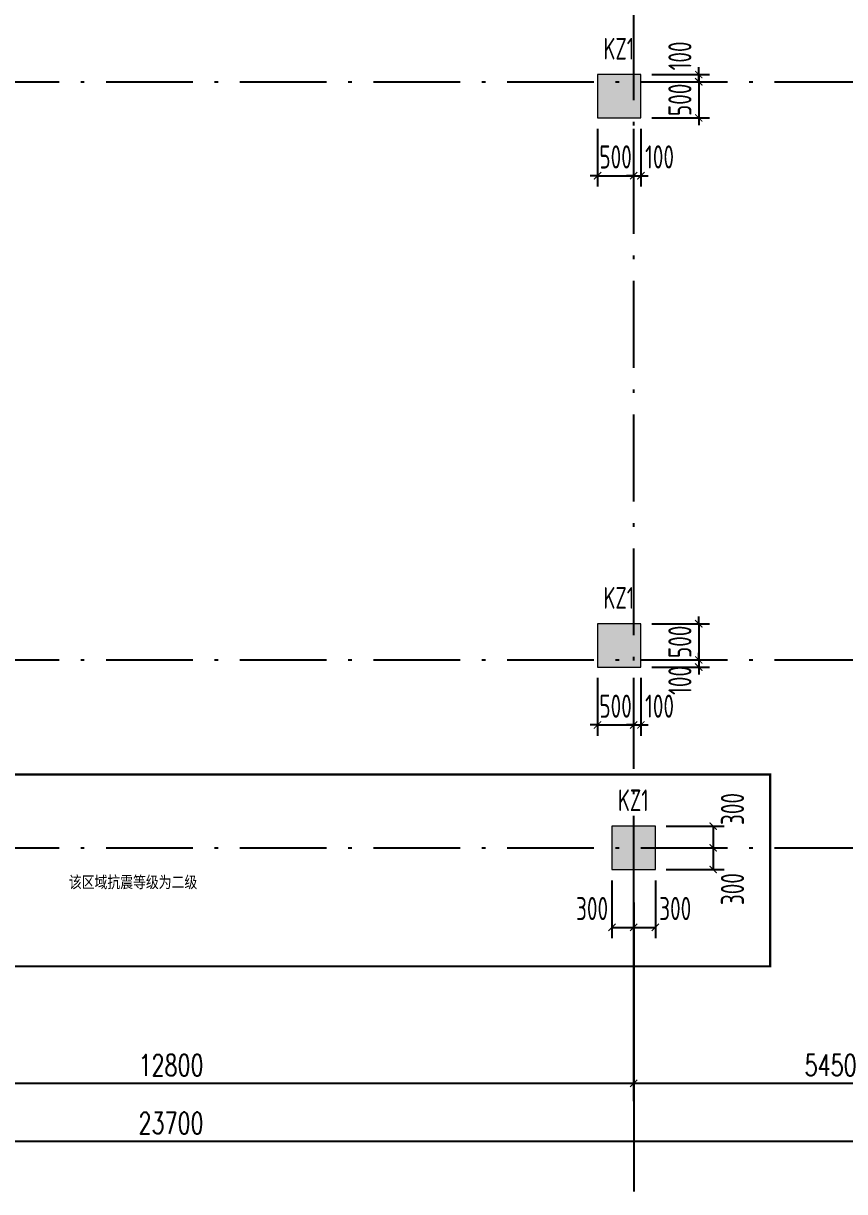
# Model space of a CAD drawing. Extents: x 169490 to 7584583, y -2399407 to 1374371.
# Drawn here: x 3688965 to 3700327, y 675597 to 691761 of the extents above; entities that cross this region are included whole.
import ezdxf

# ---------------------------------------------------------------- set-up
doc = ezdxf.new("R2010")
doc.units = 0
doc.header["$LTSCALE"] = 100
doc.linetypes.add('D3轴线点划线', pattern=[18.5, 12, -3, 0.5, -3])
doc.linetypes.add('DASH', pattern=[0.35, 0.25, -0.1])
doc.layers.get('0').update_dxf_attribs({"linetype": 'CONTINUOUS'})
doc.layers.get('DEFPOINTS').update_dxf_attribs({"linetype": 'CONTINUOUS'})
for name, color, linetype in [('AXIS', 3, 'CONTINUOUS'), ('C-AXIS(轴号)', 3, 'CONTINUOUS'), ('C-DOTE', 8, 'D3轴线点划线'), ('S-COLU-DIM', 151, 'CONTINUOUS'), ('S-COLU-HATCH', 251, 'CONTINUOUS'), ('S-COLU-TEXT', 7, 'CONTINUOUS'), ('后浇带', 2, 'CONTINUOUS')]:
    doc.layers.add(name, color=color, linetype=linetype)
doc.layers.add('S-COLU-LINE1', color=6, linetype='CONTINUOUS', lineweight=18)
doc.styles.add('_TCH_DIM_T3', font='SIMPLEX.shx', dxfattribs={"width": 0.705882, "bigfont": 'GBCBIG.shx'})
doc.styles.add('TSSD_Dimension', font='Tssdeng.shx', dxfattribs={"width": 0.7, "bigfont": 'tssdchn.shx'})
doc.styles.add('黑体', font='simhei.ttf', dxfattribs={"width": 0.7})
doc.dimstyles.new('_TCH_ARCH&&100', dxfattribs={"dimtxt": 297.5, "dimasz": 100, "dimexe": 250, "dimexo": 300, "dimgap": 100, "dimtad": 1, "dimdec": 0, "dimzin": 0, "dimdsep": 46, "dimtxsty": '_TCH_DIM_T3', "dimblk": 'ARCHTICK', "dimcen": 0.09, "dimclrt": 7, "dimazin": 2, "dimtfac": 1, "dimtdec": 0, "dimtix": 1, "dimtmove": 2, "dimatfit": 3, "dimfxl": 1, "dimtolj": 1, "dimtzin": 0, "dimarcsym": 0})
doc.dimstyles.new('TSSD_100_100$0', dxfattribs={"dimtxt": 320, "dimasz": 100, "dimexe": 150, "dimexo": 150, "dimgap": 100, "dimtad": 1, "dimdec": 0, "dimzin": 0, "dimdsep": 46, "dimtxsty": 'TSSD_Dimension', "dimblk": 'ARCHTICK', "dimcen": 0, "dimclrt": 7, "dimadec": 1, "dimazin": 0, "dimtfac": 1, "dimtdec": 0, "dimtix": 1, "dimtmove": 2, "dimatfit": 3, "dimldrblk": '_TSDBK', "dimfxl": 1, "dimtolj": 1, "dimtzin": 0, "dimarcsym": 0})

# ---------------------------------------------------------------- blocks, each defined once
blk = doc.blocks.new('_ARCHTICK')
at = {"const_width": 0.15}
blk.add_lwpolyline([(-0.5, -0.5), (0.5, 0.5)], dxfattribs=at)
blk = doc.blocks.new('*D1268')
at = {"layer": 'DEFPOINTS', "color": 0, "ltscale": 10, "transparency": 16777216}
for p in [(3697108, 680054), (3697408, 680054), (3697408, 679254)]:
    blk.add_point(p, dxfattribs=at)
at = {"layer": 'S-COLU-DIM', "color": 0, "lineweight": -2, "ltscale": 10, "transparency": 16777216}
for p, q in [((3697108, 679904), (3697108, 679104)), ((3697408, 679904), (3697408, 679104)), ((3697108, 679254), (3697408, 679254))]:
    blk.add_line(p, q, dxfattribs=at)
at = {"layer": 'S-COLU-DIM', "color": 0, "lineweight": -2, "ltscale": 10, "transparency": 16777216, "xscale": 100, "yscale": 100, "zscale": 100, "rotation": 180}
blk.add_blockref('_ARCHTICK', (3697108, 679254), dxfattribs=at)
at = {"layer": 'S-COLU-DIM', "color": 0, "lineweight": -2, "ltscale": 10, "transparency": 16777216, "xscale": 100, "yscale": 100, "zscale": 100}
blk.add_blockref('_ARCHTICK', (3697408, 679254), dxfattribs=at)
at = {"layer": 'S-COLU-DIM', "color": 7, "ltscale": 10, "transparency": 16777216, "insert": (3696833, 679514), "char_height": 320, "attachment_point": 5, "style": 'TSSD_Dimension'}
blk.add_mtext('\\A1;300', dxfattribs=at)
blk = doc.blocks.new('_TSDBK')
blk.add_line((-1, 0), (0, 0))
at = {"const_width": 0.5}
blk.add_lwpolyline([(-0.7, -0.7), (0.7, 0.7)], dxfattribs=at)
blk = doc.blocks.new('*D1269')
at = {"layer": 'DEFPOINTS', "color": 0, "ltscale": 10, "transparency": 16777216}
for p in [(3697408, 680054), (3697708, 680054), (3697708, 679254)]:
    blk.add_point(p, dxfattribs=at)
at = {"layer": 'S-COLU-DIM', "color": 0, "lineweight": -2, "ltscale": 10, "transparency": 16777216}
for p, q in [((3697408, 679904), (3697408, 679104)), ((3697708, 679904), (3697708, 679104)), ((3697408, 679254), (3697708, 679254))]:
    blk.add_line(p, q, dxfattribs=at)
at = {"layer": 'S-COLU-DIM', "color": 0, "lineweight": -2, "ltscale": 10, "transparency": 16777216, "xscale": 100, "yscale": 100, "zscale": 100, "rotation": 180}
blk.add_blockref('_ARCHTICK', (3697408, 679254), dxfattribs=at)
at = {"layer": 'S-COLU-DIM', "color": 0, "lineweight": -2, "ltscale": 10, "transparency": 16777216, "xscale": 100, "yscale": 100, "zscale": 100}
blk.add_blockref('_ARCHTICK', (3697708, 679254), dxfattribs=at)
at = {"layer": 'S-COLU-DIM', "color": 7, "ltscale": 10, "transparency": 16777216, "insert": (3697983, 679514), "char_height": 320, "attachment_point": 5, "style": 'TSSD_Dimension'}
blk.add_mtext('\\A1;300', dxfattribs=at)
blk = doc.blocks.new('*D1270')
at = {"layer": 'DEFPOINTS', "color": 0, "ltscale": 10, "transparency": 16777216}
for p in [(3697708, 680654), (3697708, 680354), (3698508, 680354)]:
    blk.add_point(p, dxfattribs=at)
at = {"layer": 'S-COLU-DIM', "color": 0, "lineweight": -2, "ltscale": 10, "transparency": 16777216}
for p, q in [((3697858, 680654), (3698658, 680654)), ((3698508, 680654), (3698508, 680354)), ((3697858, 680354), (3698658, 680354))]:
    blk.add_line(p, q, dxfattribs=at)
at = {"layer": 'S-COLU-DIM', "color": 0, "lineweight": -2, "ltscale": 10, "transparency": 16777216, "xscale": 100, "yscale": 100, "zscale": 100}
for p, rotation in [((3698508, 680654), 90), ((3698508, 680354), 270)]:
    blk.add_blockref('_ARCHTICK', p, dxfattribs=dict(at, rotation=rotation))
at = {"layer": 'S-COLU-DIM', "color": 7, "ltscale": 10, "transparency": 16777216, "insert": (3698775, 680891), "char_height": 320, "attachment_point": 5, "rotation": 90, "style": 'TSSD_Dimension'}
blk.add_mtext('\\A1;300', dxfattribs=at)
blk = doc.blocks.new('*D1271')
at = {"layer": 'DEFPOINTS', "color": 0, "ltscale": 10, "transparency": 16777216}
for p in [(3697708, 680354), (3697708, 680054), (3698508, 680054)]:
    blk.add_point(p, dxfattribs=at)
at = {"layer": 'S-COLU-DIM', "color": 0, "lineweight": -2, "ltscale": 10, "transparency": 16777216}
for p, q in [((3697858, 680354), (3698658, 680354)), ((3698508, 680354), (3698508, 680054)), ((3697858, 680054), (3698658, 680054))]:
    blk.add_line(p, q, dxfattribs=at)
at = {"layer": 'S-COLU-DIM', "color": 0, "lineweight": -2, "ltscale": 10, "transparency": 16777216, "xscale": 100, "yscale": 100, "zscale": 100}
for p, rotation in [((3698508, 680354), 90), ((3698508, 680054), 270)]:
    blk.add_blockref('_ARCHTICK', p, dxfattribs=dict(at, rotation=rotation))
at = {"layer": 'S-COLU-DIM', "color": 7, "ltscale": 10, "transparency": 16777216, "insert": (3698775, 679783), "char_height": 320, "attachment_point": 5, "rotation": 90, "style": 'TSSD_Dimension'}
blk.add_mtext('\\A1;300', dxfattribs=at)
blk = doc.blocks.new('*D1272')
at = {"layer": 'DEFPOINTS', "color": 0, "ltscale": 10, "transparency": 16777216}
for p in [(3696908, 682854), (3697408, 682854), (3697408, 682054)]:
    blk.add_point(p, dxfattribs=at)
at = {"layer": 'S-COLU-DIM', "color": 0, "lineweight": -2, "ltscale": 10, "transparency": 16777216}
for p, q in [((3696908, 682704), (3696908, 681904)), ((3697408, 682704), (3697408, 681904)), ((3696908, 682054), (3696808, 682054)), ((3696908, 682054), (3697408, 682054)), ((3697408, 682054), (3697508, 682054))]:
    blk.add_line(p, q, dxfattribs=at)
at = {"layer": 'S-COLU-DIM', "color": 0, "lineweight": -2, "ltscale": 10, "transparency": 16777216, "xscale": 100, "yscale": 100, "zscale": 100}
blk.add_blockref('_ARCHTICK', (3696908, 682054), dxfattribs=at)
at = {"layer": 'S-COLU-DIM', "color": 0, "lineweight": -2, "ltscale": 10, "transparency": 16777216, "xscale": 100, "yscale": 100, "zscale": 100, "rotation": 180}
blk.add_blockref('_ARCHTICK', (3697408, 682054), dxfattribs=at)
at = {"layer": 'S-COLU-DIM', "color": 7, "ltscale": 10, "transparency": 16777216, "insert": (3697158, 682314), "char_height": 320, "attachment_point": 5, "style": 'TSSD_Dimension'}
blk.add_mtext('\\A1;500', dxfattribs=at)
blk = doc.blocks.new('*D1273')
at = {"layer": 'DEFPOINTS', "color": 0, "ltscale": 10, "transparency": 16777216}
for p in [(3697408, 682854), (3697508, 682854), (3697508, 682054)]:
    blk.add_point(p, dxfattribs=at)
at = {"layer": 'S-COLU-DIM', "color": 0, "lineweight": -2, "ltscale": 10, "transparency": 16777216}
for p, q in [((3697408, 682704), (3697408, 681904)), ((3697508, 682704), (3697508, 681904)), ((3697408, 682054), (3697308, 682054)), ((3697408, 682054), (3697508, 682054)), ((3697508, 682054), (3697608, 682054))]:
    blk.add_line(p, q, dxfattribs=at)
at = {"layer": 'S-COLU-DIM', "color": 0, "lineweight": -2, "ltscale": 10, "transparency": 16777216, "xscale": 100, "yscale": 100, "zscale": 100}
blk.add_blockref('_ARCHTICK', (3697408, 682054), dxfattribs=at)
at = {"layer": 'S-COLU-DIM', "color": 0, "lineweight": -2, "ltscale": 10, "transparency": 16777216, "xscale": 100, "yscale": 100, "zscale": 100, "rotation": 180}
blk.add_blockref('_ARCHTICK', (3697508, 682054), dxfattribs=at)
at = {"layer": 'S-COLU-DIM', "color": 7, "ltscale": 10, "transparency": 16777216, "insert": (3697766, 682314), "char_height": 320, "attachment_point": 5, "style": 'TSSD_Dimension'}
blk.add_mtext('\\A1;100', dxfattribs=at)
blk = doc.blocks.new('*D1274')
at = {"layer": 'DEFPOINTS', "color": 0, "ltscale": 10, "transparency": 16777216}
for p in [(3697508, 683454), (3697508, 682954), (3698308, 682954)]:
    blk.add_point(p, dxfattribs=at)
at = {"layer": 'S-COLU-DIM', "color": 0, "lineweight": -2, "ltscale": 10, "transparency": 16777216}
for p, q in [((3697658, 683454), (3698458, 683454)), ((3698308, 683454), (3698308, 683554)), ((3698308, 683454), (3698308, 682954)), ((3697658, 682954), (3698458, 682954)), ((3698308, 682954), (3698308, 682854))]:
    blk.add_line(p, q, dxfattribs=at)
at = {"layer": 'S-COLU-DIM', "color": 0, "lineweight": -2, "ltscale": 10, "transparency": 16777216, "xscale": 100, "yscale": 100, "zscale": 100}
for p, rotation in [((3698308, 683454), 270), ((3698308, 682954), 90)]:
    blk.add_blockref('_ARCHTICK', p, dxfattribs=dict(at, rotation=rotation))
at = {"layer": 'S-COLU-DIM', "color": 7, "ltscale": 10, "transparency": 16777216, "insert": (3698048, 683204), "char_height": 320, "attachment_point": 5, "rotation": 90, "style": 'TSSD_Dimension'}
blk.add_mtext('\\A1;500', dxfattribs=at)
blk = doc.blocks.new('*D1275')
at = {"layer": 'DEFPOINTS', "color": 0, "ltscale": 10, "transparency": 16777216}
for p in [(3697508, 682954), (3697508, 682854), (3698308, 682854)]:
    blk.add_point(p, dxfattribs=at)
at = {"layer": 'S-COLU-DIM', "color": 0, "lineweight": -2, "ltscale": 10, "transparency": 16777216}
for p, q in [((3697658, 682954), (3698458, 682954)), ((3698308, 682954), (3698308, 683054)), ((3698308, 682954), (3698308, 682854)), ((3697658, 682854), (3698458, 682854)), ((3698308, 682854), (3698308, 682754))]:
    blk.add_line(p, q, dxfattribs=at)
at = {"layer": 'S-COLU-DIM', "color": 0, "lineweight": -2, "ltscale": 10, "transparency": 16777216, "xscale": 100, "yscale": 100, "zscale": 100}
for p, rotation in [((3698308, 682954), 270), ((3698308, 682854), 90)]:
    blk.add_blockref('_ARCHTICK', p, dxfattribs=dict(at, rotation=rotation))
at = {"layer": 'S-COLU-DIM', "color": 7, "ltscale": 10, "transparency": 16777216, "insert": (3698048, 682670), "char_height": 320, "attachment_point": 5, "rotation": 90, "style": 'TSSD_Dimension'}
blk.add_mtext('\\A1;100', dxfattribs=at)
blk = doc.blocks.new('*D1280')
at = {"layer": 'DEFPOINTS', "color": 0, "ltscale": 10, "transparency": 16777216}
for p in [(3696908, 690453), (3697408, 690453), (3697408, 689653)]:
    blk.add_point(p, dxfattribs=at)
at = {"layer": 'S-COLU-DIM', "color": 0, "lineweight": -2, "ltscale": 10, "transparency": 16777216}
for p, q in [((3696908, 690303), (3696908, 689503)), ((3697408, 690303), (3697408, 689503)), ((3696908, 689653), (3696808, 689653)), ((3696908, 689653), (3697408, 689653)), ((3697408, 689653), (3697508, 689653))]:
    blk.add_line(p, q, dxfattribs=at)
at = {"layer": 'S-COLU-DIM', "color": 0, "lineweight": -2, "ltscale": 10, "transparency": 16777216, "xscale": 100, "yscale": 100, "zscale": 100}
blk.add_blockref('_ARCHTICK', (3696908, 689653), dxfattribs=at)
at = {"layer": 'S-COLU-DIM', "color": 0, "lineweight": -2, "ltscale": 10, "transparency": 16777216, "xscale": 100, "yscale": 100, "zscale": 100, "rotation": 180}
blk.add_blockref('_ARCHTICK', (3697408, 689653), dxfattribs=at)
at = {"layer": 'S-COLU-DIM', "color": 7, "ltscale": 10, "transparency": 16777216, "insert": (3697158, 689913), "char_height": 320, "attachment_point": 5, "style": 'TSSD_Dimension'}
blk.add_mtext('\\A1;500', dxfattribs=at)
blk = doc.blocks.new('*D1281')
at = {"layer": 'DEFPOINTS', "color": 0, "ltscale": 10, "transparency": 16777216}
for p in [(3697408, 690453), (3697508, 690453), (3697508, 689653)]:
    blk.add_point(p, dxfattribs=at)
at = {"layer": 'S-COLU-DIM', "color": 0, "lineweight": -2, "ltscale": 10, "transparency": 16777216}
for p, q in [((3697408, 690303), (3697408, 689503)), ((3697508, 690303), (3697508, 689503)), ((3697408, 689653), (3697308, 689653)), ((3697408, 689653), (3697508, 689653)), ((3697508, 689653), (3697608, 689653))]:
    blk.add_line(p, q, dxfattribs=at)
at = {"layer": 'S-COLU-DIM', "color": 0, "lineweight": -2, "ltscale": 10, "transparency": 16777216, "xscale": 100, "yscale": 100, "zscale": 100}
blk.add_blockref('_ARCHTICK', (3697408, 689653), dxfattribs=at)
at = {"layer": 'S-COLU-DIM', "color": 0, "lineweight": -2, "ltscale": 10, "transparency": 16777216, "xscale": 100, "yscale": 100, "zscale": 100, "rotation": 180}
blk.add_blockref('_ARCHTICK', (3697508, 689653), dxfattribs=at)
at = {"layer": 'S-COLU-DIM', "color": 7, "ltscale": 10, "transparency": 16777216, "insert": (3697766, 689913), "char_height": 320, "attachment_point": 5, "style": 'TSSD_Dimension'}
blk.add_mtext('\\A1;100', dxfattribs=at)
blk = doc.blocks.new('*D1282')
at = {"layer": 'DEFPOINTS', "color": 0, "ltscale": 10, "transparency": 16777216}
for p in [(3697508, 691053), (3697508, 690953), (3698308, 690953)]:
    blk.add_point(p, dxfattribs=at)
at = {"layer": 'S-COLU-DIM', "color": 0, "lineweight": -2, "ltscale": 10, "transparency": 16777216}
for p, q in [((3697658, 691053), (3698458, 691053)), ((3698308, 691053), (3698308, 691153)), ((3698308, 691053), (3698308, 690953)), ((3697658, 690953), (3698458, 690953)), ((3698308, 690953), (3698308, 690853))]:
    blk.add_line(p, q, dxfattribs=at)
at = {"layer": 'S-COLU-DIM', "color": 0, "lineweight": -2, "ltscale": 10, "transparency": 16777216, "xscale": 100, "yscale": 100, "zscale": 100}
for p, rotation in [((3698308, 691053), 270), ((3698308, 690953), 90)]:
    blk.add_blockref('_ARCHTICK', p, dxfattribs=dict(at, rotation=rotation))
at = {"layer": 'S-COLU-DIM', "color": 7, "ltscale": 10, "transparency": 16777216, "insert": (3698048, 691311), "char_height": 320, "attachment_point": 5, "rotation": 90, "style": 'TSSD_Dimension'}
blk.add_mtext('\\A1;100', dxfattribs=at)
blk = doc.blocks.new('*D1283')
at = {"layer": 'DEFPOINTS', "color": 0, "ltscale": 10, "transparency": 16777216}
for p in [(3697508, 690953), (3697508, 690453), (3698308, 690453)]:
    blk.add_point(p, dxfattribs=at)
at = {"layer": 'S-COLU-DIM', "color": 0, "lineweight": -2, "ltscale": 10, "transparency": 16777216}
for p, q in [((3698308, 690953), (3698308, 691053)), ((3697658, 690953), (3698458, 690953)), ((3698308, 690953), (3698308, 690453)), ((3697658, 690453), (3698458, 690453)), ((3698308, 690453), (3698308, 690353))]:
    blk.add_line(p, q, dxfattribs=at)
at = {"layer": 'S-COLU-DIM', "color": 0, "lineweight": -2, "ltscale": 10, "transparency": 16777216, "xscale": 100, "yscale": 100, "zscale": 100}
for p, rotation in [((3698308, 690953), 270), ((3698308, 690453), 90)]:
    blk.add_blockref('_ARCHTICK', p, dxfattribs=dict(at, rotation=rotation))
at = {"layer": 'S-COLU-DIM', "color": 7, "ltscale": 10, "transparency": 16777216, "insert": (3698048, 690703), "char_height": 320, "attachment_point": 5, "rotation": 90, "style": 'TSSD_Dimension'}
blk.add_mtext('\\A1;500', dxfattribs=at)
blk = doc.blocks.new('*D3995')
at = {"layer": 'AXIS', "color": 0, "lineweight": -2, "transparency": 16777216}
for p, q in [((3679158, 679297), (3679158, 676047)), ((3702858, 679297), (3702858, 676047)), ((3679158, 676297), (3702858, 676297))]:
    blk.add_line(p, q, dxfattribs=at)
at = {"layer": 'DEFPOINTS', "color": 0, "transparency": 16777216}
for p in [(3679158, 679597), (3702858, 679597), (3702858, 676297)]:
    blk.add_point(p, dxfattribs=at)
at = {"layer": 'AXIS', "color": 0, "lineweight": -2, "transparency": 16777216, "xscale": 100, "yscale": 100, "zscale": 100, "rotation": 180}
blk.add_blockref('_ARCHTICK', (3679158, 676297), dxfattribs=at)
at = {"layer": 'AXIS', "color": 0, "lineweight": -2, "transparency": 16777216, "xscale": 100, "yscale": 100, "zscale": 100}
blk.add_blockref('_ARCHTICK', (3702858, 676297), dxfattribs=at)
at = {"layer": 'AXIS', "color": 7, "transparency": 16777216, "insert": (3691008, 676546), "char_height": 297.5, "attachment_point": 5, "style": '_TCH_DIM_T3'}
blk.add_mtext('\\A1;23700', dxfattribs=at)
blk = doc.blocks.new('*D3996')
at = {"layer": 'AXIS', "color": 0, "lineweight": -2, "transparency": 16777216}
for p, q in [((3697408, 679297), (3697408, 676847)), ((3702858, 679297), (3702858, 676847)), ((3697408, 677097), (3702858, 677097))]:
    blk.add_line(p, q, dxfattribs=at)
at = {"layer": 'DEFPOINTS', "color": 0, "transparency": 16777216}
for p in [(3697408, 679597), (3702858, 679597), (3702858, 677097)]:
    blk.add_point(p, dxfattribs=at)
at = {"layer": 'AXIS', "color": 0, "lineweight": -2, "transparency": 16777216, "xscale": 100, "yscale": 100, "zscale": 100, "rotation": 180}
blk.add_blockref('_ARCHTICK', (3697408, 677097), dxfattribs=at)
at = {"layer": 'AXIS', "color": 0, "lineweight": -2, "transparency": 16777216, "xscale": 100, "yscale": 100, "zscale": 100}
blk.add_blockref('_ARCHTICK', (3702858, 677097), dxfattribs=at)
at = {"layer": 'AXIS', "color": 7, "transparency": 16777216, "insert": (3700133, 677346), "char_height": 297.5, "attachment_point": 5, "style": '_TCH_DIM_T3'}
blk.add_mtext('\\A1;5450', dxfattribs=at)
blk = doc.blocks.new('*D3997')
at = {"layer": 'AXIS', "color": 0, "lineweight": -2, "transparency": 16777216}
for p, q in [((3684608, 679297), (3684608, 676847)), ((3697408, 679297), (3697408, 676847)), ((3684608, 677097), (3697408, 677097))]:
    blk.add_line(p, q, dxfattribs=at)
at = {"layer": 'DEFPOINTS', "color": 0, "transparency": 16777216}
for p in [(3684608, 679597), (3697408, 679597), (3697408, 677097)]:
    blk.add_point(p, dxfattribs=at)
at = {"layer": 'AXIS', "color": 0, "lineweight": -2, "transparency": 16777216, "xscale": 100, "yscale": 100, "zscale": 100, "rotation": 180}
blk.add_blockref('_ARCHTICK', (3684608, 677097), dxfattribs=at)
at = {"layer": 'AXIS', "color": 0, "lineweight": -2, "transparency": 16777216, "xscale": 100, "yscale": 100, "zscale": 100}
blk.add_blockref('_ARCHTICK', (3697408, 677097), dxfattribs=at)
at = {"layer": 'AXIS', "color": 7, "transparency": 16777216, "insert": (3691008, 677346), "char_height": 297.5, "attachment_point": 5, "style": '_TCH_DIM_T3'}
blk.add_mtext('\\A1;12800', dxfattribs=at)
blk = doc.blocks.new('BW-31907664', base_point=(3672358.1, 674797.3, 0))
at = {"layer": 'C-AXIS(轴号)'}
blk.add_line((3697408.1, 679597.3), (3697408.1, 675597.3), dxfattribs=at)
at = {"layer": 'C-DOTE'}
for p, q in [((3697408.1, 679597.3), (3697408.1, 695552.9)), ((3677158.1, 690952.9), (3704858.1, 690952.9)), ((3677158.1, 682953.4), (3704858.1, 682953.4)), ((3677158.1, 680353.4), (3704858.1, 680353.4))]:
    blk.add_line(p, q, dxfattribs=at)
at = {"layer": 'AXIS'}
for p1, p2, distance, picture, middle in [((3679158.1, 679597.3), (3702858.1, 679597.3), -3300, '*D3995', (3691008.1, 676546)), ((3684608.1, 679597.3), (3697408.1, 679597.3), -2500, '*D3997', (3691008.1, 677346)), ((3697408.1, 679597.3), (3702858.1, 679597.3), -2500, '*D3996', (3700133.1, 677346))]:
    dim = blk.add_aligned_dim(p1=p1, p2=p2, distance=distance, dimstyle='_TCH_ARCH&&100', dxfattribs=at)
    dim.commit()
    dim.dimension.update_dxf_attribs({"geometry": picture, "text_midpoint": middle})

msp = doc.modelspace()

# ---------------------------------------------------------------- hatches: boundary and pattern name
at = {"layer": 'S-COLU-HATCH', "ltscale": 10}
h = msp.add_hatch(color=256, dxfattribs=at)
h.dxf.hatch_style = 1
h.paths.add_polyline_path([(3697508.1, 691052.9), (3696908.1, 691052.9), (3696908.1, 690452.9), (3697508.1, 690452.9)])
h = msp.add_hatch(color=256, dxfattribs=at)
h.dxf.hatch_style = 1
h.paths.add_polyline_path([(3697508.1, 683454.4), (3696908.1, 683454.4), (3696908.1, 682854.4), (3697508.1, 682854.4)])
h = msp.add_hatch(color=256, dxfattribs=at)
h.dxf.hatch_style = 1
h.paths.add_polyline_path([(3697708.1, 680654.4), (3697108.1, 680654.4), (3697108.1, 680054.4), (3697708.1, 680054.4)])

# ---------------------------------------------------------------- linework, layer by layer
at = {"layer": 'S-COLU-LINE1'}
for points in [[(3697508.1, 691052.9), (3696908.1, 691052.9), (3696908.1, 690452.9), (3697508.1, 690452.9)], [(3697508.1, 683454.4), (3696908.1, 683454.4), (3696908.1, 682854.4), (3697508.1, 682854.4)], [(3697708.1, 680654.4), (3697108.1, 680654.4), (3697108.1, 680054.4), (3697708.1, 680054.4)]]:
    msp.add_lwpolyline(points, close=True, dxfattribs=at)
at = {"layer": '后浇带', "color": 3, "linetype": 'DASH', "ltscale": 10, "const_width": 30}
msp.add_lwpolyline([(3682850.5, 681367.9), (3699296.8, 681367.9), (3699296.8, 678714.5), (3682850.5, 678714.5)], close=True, dxfattribs=at)

# ---------------------------------------------------------------- block references
at = {"layer": 'AXIS'}
msp.add_blockref('BW-31907664', (3672358.1, 674797.3, 0), dxfattribs=at)

# ---------------------------------------------------------------- texts
at = {"layer": 'S-COLU-TEXT', "color": 4, "style": 'TSSD_Dimension', "width": 0.7}
for p in [(3696990.2, 691260.5), (3696990.2, 683661.9), (3697190.2, 680861.9)]:
    msp.add_text('KZ1', height=300, dxfattribs=at).set_placement(p)
at = {"layer": '后浇带', "color": 3, "linetype": 'Continuous', "ltscale": 10, "style": '黑体', "width": 0.8}
msp.add_text('该区域抗震等级为二级', height=162.8, dxfattribs=at).set_placement((3689594.3, 679798.7))

# ---------------------------------------------------------------- dimensions: what is measured, and where the dimension line sits
at = {"layer": 'S-COLU-DIM', "ltscale": 10}
for base, p1, p2, picture, middle in [((3698308.1, 690952.9), (3697508.1, 691052.9), (3697508.1, 690952.9), '*D1282', (3698048.1, 691311)), ((3698308.1, 682854.4), (3697508.1, 682954.4), (3697508.1, 682854.4), '*D1275', (3698048.1, 682669.5)), ((3698508.1, 680354.4), (3697708.1, 680654.4), (3697708.1, 680354.4), '*D1270', (3698774.8, 680890.9)), ((3698508.1, 680054.4), (3697708.1, 680354.4), (3697708.1, 680054.4), '*D1271', (3698774.8, 679783.4))]:
    dim = msp.add_linear_dim(base=base, p1=p1, p2=p2, angle=90, dimstyle='TSSD_100_100$0', dxfattribs=at)
    dim.commit()
    dim.dimension.update_dxf_attribs({"geometry": picture, "text_midpoint": middle, "dimtype": 160})
for base, p1, p2, picture, middle in [((3698308.1, 690452.9), (3697508.1, 690952.9), (3697508.1, 690452.9), '*D1283', (3698048.1, 690702.9)), ((3698308.1, 682954.4), (3697508.1, 683454.4), (3697508.1, 682954.4), '*D1274', (3698048.1, 683204.4))]:
    dim = msp.add_linear_dim(base=base, p1=p1, p2=p2, angle=90, dimstyle='TSSD_100_100$0', dxfattribs=at)
    dim.commit()
    dim.dimension.update_dxf_attribs({"geometry": picture, "text_midpoint": middle})
for base, p1, p2, picture, middle in [((3697408.1, 689652.9), (3696908.1, 690452.9), (3697408.1, 690452.9), '*D1280', (3697158.1, 689912.9)), ((3697408.1, 682054.4), (3696908.1, 682854.4), (3697408.1, 682854.4), '*D1272', (3697158.1, 682314.4))]:
    dim = msp.add_linear_dim(base=base, p1=p1, p2=p2, dimstyle='TSSD_100_100$0', dxfattribs=at)
    dim.commit()
    dim.dimension.update_dxf_attribs({"geometry": picture, "text_midpoint": middle})
for base, p1, p2, picture, middle in [((3697508.1, 689652.9), (3697408.1, 690452.9), (3697508.1, 690452.9), '*D1281', (3697766.2, 689912.9)), ((3697508.1, 682054.4), (3697408.1, 682854.4), (3697508.1, 682854.4), '*D1273', (3697766.2, 682314.4)), ((3697408.1, 679254.4), (3697108.1, 680054.4), (3697408.1, 680054.4), '*D1268', (3696832.8, 679514.4)), ((3697708.1, 679254.4), (3697408.1, 680054.4), (3697708.1, 680054.4), '*D1269', (3697983.4, 679514.4))]:
    dim = msp.add_linear_dim(base=base, p1=p1, p2=p2, dimstyle='TSSD_100_100$0', dxfattribs=at)
    dim.commit()
    dim.dimension.update_dxf_attribs({"geometry": picture, "text_midpoint": middle, "dimtype": 160})

doc.saveas('drawing.dxf')
